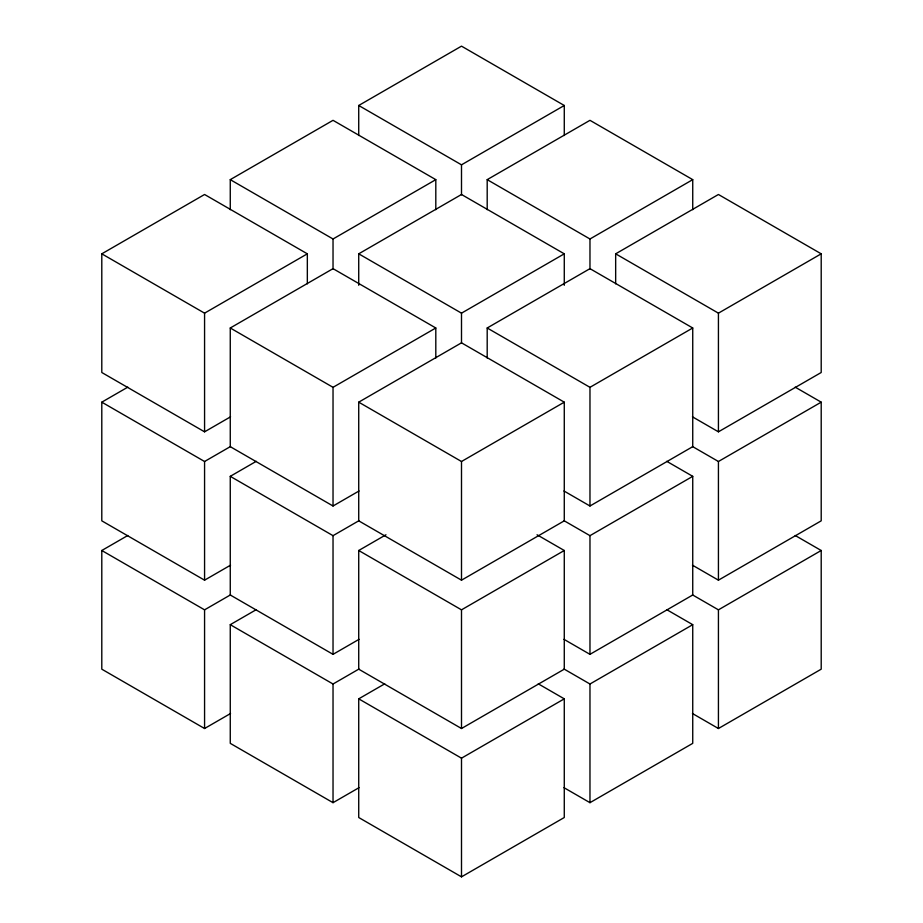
<?xml version="1.0" encoding="UTF-8"?>
<svg xmlns="http://www.w3.org/2000/svg" width="923" height="923" viewBox="0 0 923 923"><rect width="100%" height="100%" fill="white"/><g stroke="black" fill="none" stroke-linecap="round" stroke-linejoin="round"><path stroke-width="1.38" d="M230.565 416.815L204.571 431.826L101.795 372.5L101.795 253.825L204.571 194.488L307.336 253.825L307.336 283.846M230.265 209.683L230.265 179.65L333.03 120.325L435.806 179.65L435.806 209.683M358.724 135.508L358.724 105.487L461.5 46.15L564.276 105.487L564.276 135.508M101.795 253.825L204.571 313.162L307.336 253.825M230.265 179.65L333.03 238.988L435.806 179.65M358.724 105.487L461.5 164.825L564.276 105.487M230.565 565.164L204.571 580.175L101.795 520.837L101.795 402.163L127.801 387.152M359.035 490.99L333.03 506L230.265 446.663L230.265 327.988L333.03 268.662L435.806 327.988L435.806 358.02M358.724 285.276L358.724 253.825L461.5 194.488L564.276 253.825L564.276 285.276M487.194 209.683L487.194 179.65L589.97 120.325L692.735 179.65L692.735 209.683M101.795 402.163L204.571 461.5L230.565 446.49M230.265 327.988L333.03 387.325L435.806 327.988M358.724 253.825L461.5 313.162L564.276 253.825M487.194 179.65L589.97 238.988L692.735 179.65M230.565 713.502L204.571 728.512L101.795 669.175L101.795 550.5L127.801 535.49M359.035 639.327L333.03 654.338L230.265 595L230.265 476.337L256.259 461.315M358.724 402.163L461.5 342.825L564.276 402.163L564.276 520.837L461.5 580.175L358.724 520.837L358.724 402.163L461.5 461.5L564.276 402.163M487.194 358.02L487.194 327.988L589.97 268.662L692.735 327.988L692.735 446.663L589.97 506L563.965 490.99M615.664 283.846L615.664 253.825L718.429 194.488L821.205 253.825L821.205 372.5L718.429 431.826L692.435 416.815M101.795 550.5L204.571 609.838L230.565 594.827M230.265 476.337L333.03 535.663L359.035 520.653M487.194 327.988L589.97 387.325L692.735 327.988M615.664 253.825L718.429 313.162L821.205 253.825M359.035 787.665L333.03 802.675L230.265 743.35L230.265 624.675L256.259 609.665M537.036 534.775L564.276 550.5L564.276 669.175L461.5 728.512L358.724 669.175L358.724 550.5L385.964 534.775M230.265 624.675L333.03 684.012L359.035 668.99M358.724 550.5L461.5 609.838L564.276 550.5M563.965 520.653L589.97 535.663L692.735 476.337L692.735 595L589.97 654.338L563.965 639.327M692.435 446.49L718.429 461.5L821.205 402.163L821.205 520.837L718.429 580.175L692.435 565.164M538.271 683.828L564.276 698.838L564.276 817.513L461.5 876.85L358.724 817.513L358.724 698.838L384.729 683.828M358.724 698.838L461.5 758.175L564.276 698.838M563.965 668.99L589.97 684.012L692.735 624.675L692.735 743.35L589.97 802.675L563.965 787.665M692.435 594.827L718.429 609.838L821.205 550.5L821.205 669.175L718.429 728.512L692.435 713.502M795.199 387.152L821.205 402.163M666.741 461.315L692.735 476.337M795.199 535.49L821.205 550.5M666.741 609.665L692.735 624.675M718.429 313.162L718.429 431.826M718.429 461.5L718.429 580.175M718.429 609.838L718.429 728.512M589.97 238.988L589.97 269.02M589.97 387.325L589.97 506M589.97 535.663L589.97 654.338M589.97 684.012L589.97 802.675M461.5 164.825L461.5 194.845M461.5 313.162L461.5 343.183M461.5 461.5L461.5 580.175M461.5 609.838L461.5 728.512M461.5 758.175L461.5 876.85M333.03 238.988L333.03 269.02M333.03 387.325L333.03 506M333.03 535.663L333.03 654.338M333.03 684.012L333.03 802.675M204.571 313.162L204.571 431.826M204.571 461.5L204.571 580.175M204.571 609.838L204.571 728.512"/></g></svg>
